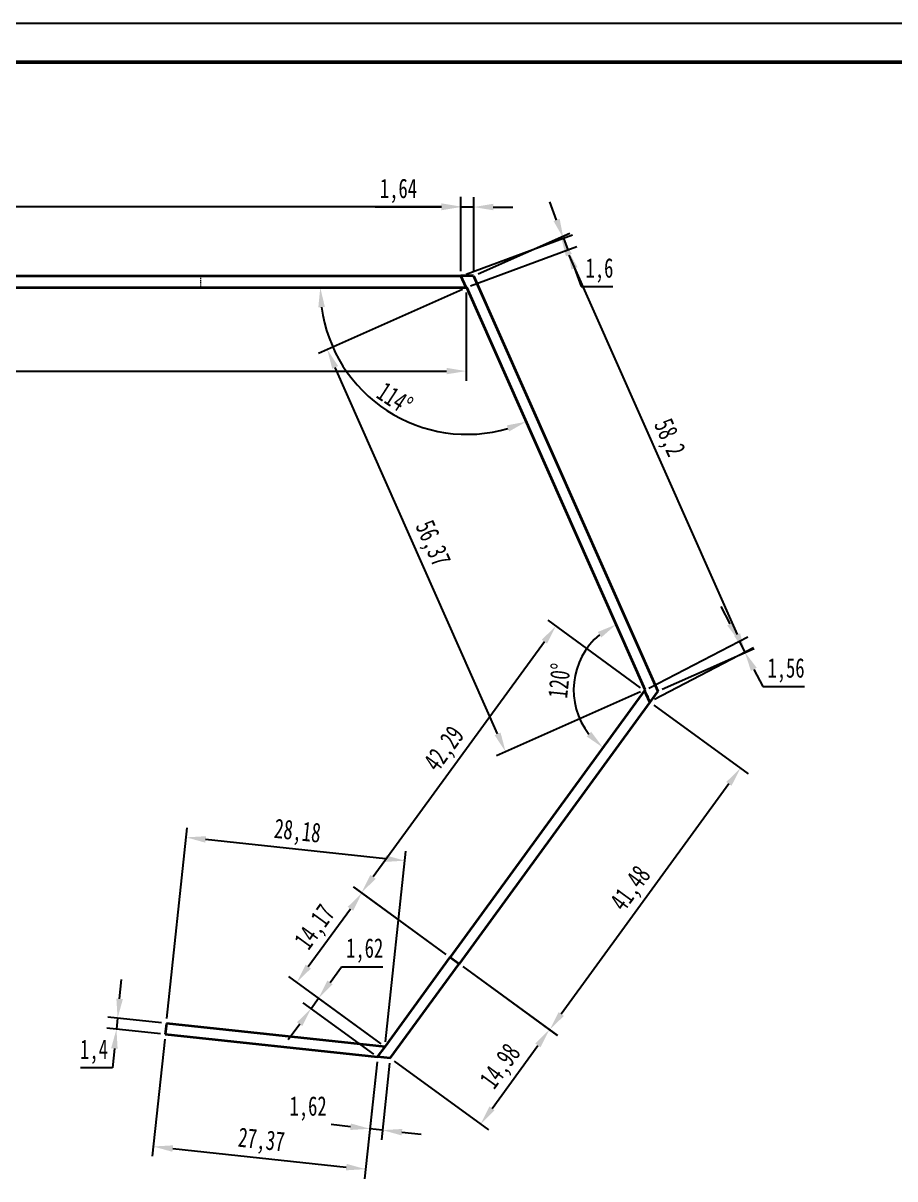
# Model space of a CAD drawing. Header units: millimetres. Extents: x 1050 to 2021, y 766 to 1186.
# Drawn here: x 1216.6 to 1328.4, y 914.5 to 1062.6 of the extents above; entities that cross this region are included whole.
import ezdxf

# ---------------------------------------------------------------- set-up
doc = ezdxf.new("R2010")
doc.units = ezdxf.units.MM
doc.header["$LTSCALE"] = 0.3
doc.linetypes.add('DASHED', pattern=[19.05, 12.7, -6.35])
doc.layers.add('尺寸线', color=3, linetype='Continuous', lineweight=25)
doc.layers.add('粗实线', color=7, linetype='Continuous', lineweight=50)
doc.styles.add('NUT Standard', font='simfang.ttf', dxfattribs={"width": 0.7, "height": 2.5})
doc.dimstyles.new('NUT Standard', dxfattribs={"dimtxt": 2.5, "dimasz": 2.5, "dimexe": 1.25, "dimexo": 0.625, "dimtad": 1, "dimtoh": 1, "dimtxsty": 'NUT Standard', "dimcen": 2.5, "dimadec": 0, "dimazin": 0, "dimtfac": 1, "dimtmove": 0, "dimatfit": 3, "dimfxl": 1, "dimarcsym": 0})

# ---------------------------------------------------------------- blocks, each defined once
blk = doc.blocks.new('*D13')
at = {"layer": 'Defpoints', "color": 0, "transparency": 16777216}
for p in [(1272.74, 1039.11), (1139.38, 1030.22), (1272.74, 1030.22)]:
    blk.add_point(p, dxfattribs=at)
at = {"layer": '尺寸线', "color": 0, "lineweight": -2, "transparency": 16777216}
for p, q in [((1139.38, 1030.85), (1139.38, 1040.36)), ((1272.74, 1030.85), (1272.74, 1040.36)), ((1141.88, 1039.11), (1270.24, 1039.11))]:
    blk.add_line(p, q, dxfattribs=at)
at = {"layer": '尺寸线', "color": 0, "transparency": 16777216}
for points in [[(1141.88, 1039.53), (1141.88, 1038.7), (1139.38, 1039.11)], [(1270.24, 1039.53), (1270.24, 1038.7), (1272.74, 1039.11)]]:
    blk.add_solid(points, dxfattribs=at)
at = {"layer": '尺寸线', "color": 0, "transparency": 16777216, "insert": (1206.06, 1041.18), "char_height": 2.5, "attachment_point": 5, "style": 'NUT Standard'}
blk.add_mtext('133,36', dxfattribs=at)
blk = doc.blocks.new('*D14')
at = {"layer": 'Defpoints', "color": 0, "transparency": 16777216}
for p in [(1139.38, 1028.72), (1273.4, 1028.72), (1273.4, 1018.03)]:
    blk.add_point(p, dxfattribs=at)
at = {"layer": '尺寸线', "color": 0, "lineweight": -2, "transparency": 16777216}
for p, q in [((1139.38, 1028.1), (1139.38, 1016.78)), ((1273.4, 1028.1), (1273.4, 1016.78)), ((1141.88, 1018.03), (1270.9, 1018.03))]:
    blk.add_line(p, q, dxfattribs=at)
at = {"layer": '尺寸线', "color": 0, "transparency": 16777216}
for points in [[(1141.88, 1018.45), (1141.88, 1017.62), (1139.38, 1018.03)], [(1270.9, 1018.45), (1270.9, 1017.62), (1273.4, 1018.03)]]:
    blk.add_solid(points, dxfattribs=at)
at = {"layer": '尺寸线', "color": 0, "transparency": 16777216, "insert": (1206.39, 1020.1), "char_height": 2.5, "attachment_point": 5, "style": 'NUT Standard'}
blk.add_mtext('134,02', dxfattribs=at)
blk = doc.blocks.new('*D15')
at = {"layer": 'Defpoints', "color": 0, "transparency": 16777216}
for p in [(1139.38, 1028.72), (1273.4, 1028.72), (1273.51, 1028.72), (1258.7, 1017.17), (1296.36, 977.19)]:
    blk.add_point(p, dxfattribs=at)
at = {"layer": '尺寸线', "color": 0, "lineweight": -2, "transparency": 16777216}
blk.add_arc((1273.51, 1028.72), 18.79, 187.6306, 286.2783, dxfattribs=at)
at = {"layer": '尺寸线', "color": 0, "transparency": 16777216}
for points in [[(1254.47, 1026.2), (1255.31, 1026.26), (1254.72, 1028.72)], [(1278.63, 1011.08), (1278.92, 1010.3), (1281.12, 1011.55)]]:
    blk.add_solid(points, dxfattribs=at)
at = {"layer": '尺寸线', "color": 0, "transparency": 16777216, "insert": (1264.29, 1014.55), "char_height": 2.5, "attachment_point": 5, "rotation": 326.9544, "style": 'NUT Standard'}
blk.add_mtext('114°', dxfattribs=at)
blk = doc.blocks.new('*D16')
at = {"layer": 'Defpoints', "color": 0, "transparency": 16777216}
for p in [(1272.74, 1039.05), (1272.74, 1030.22), (1274.38, 1030.22)]:
    blk.add_point(p, dxfattribs=at)
at = {"layer": '尺寸线', "color": 0, "lineweight": -2, "transparency": 16777216}
for p, q in [((1272.74, 1030.85), (1272.74, 1040.3)), ((1274.38, 1030.85), (1274.38, 1040.3)), ((1270.24, 1039.05), (1261.75, 1039.05)), ((1274.38, 1039.05), (1272.74, 1039.05)), ((1276.88, 1039.05), (1279.38, 1039.05))]:
    blk.add_line(p, q, dxfattribs=at)
at = {"layer": '尺寸线', "color": 0, "transparency": 16777216}
for points in [[(1270.24, 1039.47), (1270.24, 1038.64), (1272.74, 1039.05)], [(1276.88, 1039.47), (1276.88, 1038.64), (1274.38, 1039.05)]]:
    blk.add_solid(points, dxfattribs=at)
at = {"layer": '尺寸线', "color": 0, "transparency": 16777216, "insert": (1264.74, 1041.12), "char_height": 2.5, "attachment_point": 5, "style": 'NUT Standard'}
blk.add_mtext('1,64', dxfattribs=at)
blk = doc.blocks.new('*D17')
at = {"layer": 'Defpoints', "color": 0, "transparency": 16777216}
for p in [(1286.43, 1033.55), (1272.85, 1030.22), (1273.4, 1028.72)]:
    blk.add_point(p, dxfattribs=at)
at = {"layer": '尺寸线', "color": 0, "lineweight": -2, "transparency": 16777216}
for p, q in [((1285.01, 1037.39), (1284.14, 1039.74)), ((1273.43, 1030.44), (1287.05, 1035.48)), ((1273.99, 1028.94), (1287.6, 1033.98)), ((1285.88, 1035.05), (1286.43, 1033.55)), ((1287.3, 1031.21), (1288.17, 1028.86)), ((1288.17, 1028.86), (1292.21, 1028.86))]:
    blk.add_line(p, q, dxfattribs=at)
at = {"layer": '尺寸线', "color": 0, "transparency": 16777216}
for points in [[(1285.4, 1037.54), (1284.62, 1037.25), (1285.88, 1035.05)], [(1287.69, 1031.35), (1286.91, 1031.06), (1286.43, 1033.55)]]:
    blk.add_solid(points, dxfattribs=at)
at = {"layer": '尺寸线', "color": 0, "transparency": 16777216, "insert": (1290.5, 1030.93), "char_height": 2.5, "attachment_point": 5, "style": 'NUT Standard'}
blk.add_mtext('1,6', dxfattribs=at)
blk = doc.blocks.new('*D18')
at = {"layer": 'Defpoints', "color": 0, "transparency": 16777216}
for p in [(1273.51, 1028.72), (1255.62, 1020.79), (1296.36, 977.19)]:
    blk.add_point(p, dxfattribs=at)
at = {"layer": '尺寸线', "color": 0, "lineweight": -2, "transparency": 16777216}
for p, q in [((1272.94, 1028.47), (1254.48, 1020.29)), ((1277.45, 971.55), (1256.63, 1018.51)), ((1295.78, 976.94), (1277.32, 968.75))]:
    blk.add_line(p, q, dxfattribs=at)
at = {"layer": '尺寸线', "color": 0, "transparency": 16777216}
for points in [[(1257.01, 1018.68), (1256.25, 1018.34), (1255.62, 1020.79)], [(1277.83, 971.71), (1277.07, 971.38), (1278.47, 969.26)]]:
    blk.add_solid(points, dxfattribs=at)
at = {"layer": '尺寸线', "color": 0, "transparency": 16777216, "insert": (1268.93, 995.86), "char_height": 2.5, "attachment_point": 5, "rotation": 293.9088, "style": 'NUT Standard'}
blk.add_mtext('56,37', dxfattribs=at)
blk = doc.blocks.new('*D19')
at = {"layer": 'Defpoints', "color": 0, "transparency": 16777216}
for p in [(1274.38, 1030.22), (1309.16, 981.99), (1297.96, 977.02)]:
    blk.add_point(p, dxfattribs=at)
at = {"layer": '尺寸线', "color": 0, "lineweight": -2, "transparency": 16777216}
for p, q in [((1274.95, 1030.48), (1286.72, 1035.7)), ((1286.59, 1032.9), (1308.15, 984.27)), ((1298.53, 977.27), (1310.31, 982.49))]:
    blk.add_line(p, q, dxfattribs=at)
at = {"layer": '尺寸线', "color": 0, "transparency": 16777216}
for points in [[(1286.97, 1033.07), (1286.21, 1032.73), (1285.58, 1035.19)], [(1308.53, 984.44), (1307.77, 984.1), (1309.16, 981.99)]]:
    blk.add_solid(points, dxfattribs=at)
at = {"layer": '尺寸线', "color": 0, "transparency": 16777216, "insert": (1299.26, 1009.43), "char_height": 2.5, "attachment_point": 5, "rotation": 293.9088, "style": 'NUT Standard'}
blk.add_mtext('58,2', dxfattribs=at)
blk = doc.blocks.new('*D20')
at = {"layer": 'Defpoints', "color": 0, "transparency": 16777216}
for p in [(1309.12, 982.04), (1296.29, 977.1), (1297.01, 975.71)]:
    blk.add_point(p, dxfattribs=at)
at = {"layer": '尺寸线', "color": 0, "lineweight": -2, "transparency": 16777216}
for p, q in [((1307.24, 985.64), (1306.08, 987.86)), ((1296.84, 977.39), (1309.51, 984)), ((1308.4, 983.42), (1309.12, 982.04)), ((1297.56, 976), (1310.23, 982.62)), ((1310.28, 979.82), (1311.44, 977.61)), ((1311.44, 977.61), (1316.76, 977.61))]:
    blk.add_line(p, q, dxfattribs=at)
at = {"layer": '尺寸线', "color": 0, "transparency": 16777216}
for points in [[(1307.61, 985.83), (1306.87, 985.45), (1308.4, 983.42)], [(1310.65, 980.02), (1309.91, 979.63), (1309.12, 982.04)]]:
    blk.add_solid(points, dxfattribs=at)
at = {"layer": '尺寸线', "color": 0, "transparency": 16777216, "insert": (1314.41, 979.68), "char_height": 2.5, "attachment_point": 5, "style": 'NUT Standard'}
blk.add_mtext('1,56', dxfattribs=at)
blk = doc.blocks.new('*D21')
at = {"layer": 'Defpoints', "color": 0, "transparency": 16777216}
for p in [(1296.29, 977.1), (1260.01, 951.21), (1271.37, 942.92)]:
    blk.add_point(p, dxfattribs=at)
at = {"layer": '尺寸线', "color": 0, "lineweight": -2, "transparency": 16777216}
for p, q in [((1295.78, 977.47), (1283.91, 986.12)), ((1283.45, 983.36), (1261.48, 953.23)), ((1270.87, 943.29), (1259, 951.95))]:
    blk.add_line(p, q, dxfattribs=at)
at = {"layer": '尺寸线', "color": 0, "transparency": 16777216}
for points in [[(1283.11, 983.61), (1283.78, 983.12), (1284.92, 985.38)], [(1261.14, 953.47), (1261.82, 952.98), (1260.01, 951.21)]]:
    blk.add_solid(points, dxfattribs=at)
at = {"layer": '尺寸线', "color": 0, "transparency": 16777216, "insert": (1270.79, 969.51), "char_height": 2.5, "attachment_point": 5, "rotation": 53.9089, "style": 'NUT Standard'}
blk.add_mtext('42,29', dxfattribs=at)
blk = doc.blocks.new('*D22')
at = {"layer": 'Defpoints', "color": 0, "transparency": 16777216}
for p in [(1296.94, 975.62), (1272.51, 942.1), (1284.12, 933.63)]:
    blk.add_point(p, dxfattribs=at)
at = {"layer": '尺寸线', "color": 0, "lineweight": -2, "transparency": 16777216}
for p, q in [((1297.45, 975.25), (1309.57, 966.42)), ((1307.08, 965.13), (1285.59, 935.65)), ((1273.01, 941.73), (1285.13, 932.9))]:
    blk.add_line(p, q, dxfattribs=at)
at = {"layer": '尺寸线', "color": 0, "transparency": 16777216}
for points in [[(1306.75, 965.38), (1307.42, 964.89), (1308.56, 967.15)], [(1285.26, 935.9), (1285.93, 935.41), (1284.12, 933.63)]]:
    blk.add_solid(points, dxfattribs=at)
at = {"layer": '尺寸线', "color": 0, "transparency": 16777216, "insert": (1294.67, 951.61), "char_height": 2.5, "attachment_point": 5, "rotation": 53.9088, "style": 'NUT Standard'}
blk.add_mtext('41,48', dxfattribs=at)
blk = doc.blocks.new('*D23')
at = {"layer": 'Defpoints', "color": 0, "transparency": 16777216}
for p in [(1273.51, 1028.72), (1288.12, 981.22), (1296.29, 977.1), (1296.36, 977.19), (1271.37, 942.92)]:
    blk.add_point(p, dxfattribs=at)
at = {"layer": '尺寸线', "color": 0, "lineweight": -2, "transparency": 16777216}
blk.add_arc((1296.36, 977.19), 9.17, 129.5832, 218.2345, dxfattribs=at)
at = {"layer": '尺寸线', "color": 0, "transparency": 16777216}
for points in [[(1290.29, 984.61), (1290.73, 983.9), (1292.64, 985.57)], [(1289.44, 971.82), (1288.87, 971.22), (1290.96, 969.78)]]:
    blk.add_solid(points, dxfattribs=at)
at = {"layer": '尺寸线', "color": 0, "transparency": 16777216, "insert": (1285.36, 978.36), "char_height": 2.5, "attachment_point": 5, "rotation": 83.9088, "style": 'NUT Standard'}
blk.add_mtext('120°', dxfattribs=at)
blk = doc.blocks.new('*D24')
at = {"layer": 'Defpoints', "color": 0, "transparency": 16777216}
for p in [(1260.06, 951.17), (1271.37, 942.92), (1263.03, 931.47)]:
    blk.add_point(p, dxfattribs=at)
at = {"layer": '尺寸线', "color": 0, "lineweight": -2, "transparency": 16777216}
for p, q in [((1270.87, 943.29), (1259.05, 951.9)), ((1253.19, 941.74), (1258.59, 949.15)), ((1262.52, 931.84), (1250.7, 940.45))]:
    blk.add_line(p, q, dxfattribs=at)
at = {"layer": '尺寸线', "color": 0, "transparency": 16777216}
for points in [[(1258.25, 949.39), (1258.93, 948.9), (1260.06, 951.17)], [(1252.85, 941.98), (1253.52, 941.49), (1251.71, 939.72)]]:
    blk.add_solid(points, dxfattribs=at)
at = {"layer": '尺寸线', "color": 0, "transparency": 16777216, "insert": (1254.22, 946.66), "char_height": 2.5, "attachment_point": 5, "rotation": 53.9088, "style": 'NUT Standard'}
blk.add_mtext('14,17', dxfattribs=at)
blk = doc.blocks.new('*D25')
at = {"layer": 'Defpoints', "color": 0, "transparency": 16777216}
for p in [(1272.51, 942.1), (1284.09, 933.66), (1263.68, 929.99)]:
    blk.add_point(p, dxfattribs=at)
at = {"layer": '尺寸线', "color": 0, "lineweight": -2, "transparency": 16777216}
for p, q in [((1273.01, 941.73), (1285.1, 932.92)), ((1276.73, 923.57), (1282.61, 931.64)), ((1264.19, 929.62), (1276.27, 920.81))]:
    blk.add_line(p, q, dxfattribs=at)
at = {"layer": '尺寸线', "color": 0, "transparency": 16777216}
for points in [[(1282.28, 931.88), (1282.95, 931.39), (1284.09, 933.66)], [(1276.4, 923.82), (1277.07, 923.32), (1275.26, 921.55)]]:
    blk.add_solid(points, dxfattribs=at)
at = {"layer": '尺寸线', "color": 0, "transparency": 16777216, "insert": (1278, 928.82), "char_height": 2.5, "attachment_point": 5, "rotation": 53.9086, "style": 'NUT Standard'}
blk.add_mtext('14,98', dxfattribs=at)
blk = doc.blocks.new('*D26')
at = {"layer": 'Defpoints', "color": 0, "transparency": 16777216}
for p in [(1254.5, 937.68), (1263.03, 931.47), (1262.07, 930.16)]:
    blk.add_point(p, dxfattribs=at)
at = {"layer": '尺寸线', "color": 0, "lineweight": -2, "transparency": 16777216}
for p, q in [((1255.98, 939.7), (1257.45, 941.72)), ((1257.45, 941.72), (1262.74, 941.72)), ((1262.52, 931.84), (1253.49, 938.42)), ((1253.55, 936.37), (1254.5, 937.68)), ((1261.57, 930.53), (1252.54, 937.11)), ((1252.08, 934.35), (1250.61, 932.33))]:
    blk.add_line(p, q, dxfattribs=at)
at = {"layer": '尺寸线', "color": 0, "transparency": 16777216}
for points in [[(1255.64, 939.95), (1256.31, 939.46), (1254.5, 937.68)], [(1251.74, 934.6), (1252.42, 934.11), (1253.55, 936.37)]]:
    blk.add_solid(points, dxfattribs=at)
at = {"layer": '尺寸线', "color": 0, "transparency": 16777216, "insert": (1260.41, 943.79), "char_height": 2.5, "attachment_point": 5, "style": 'NUT Standard'}
blk.add_mtext('1,62', dxfattribs=at)
blk = doc.blocks.new('*D27')
at = {"layer": 'Defpoints', "color": 0, "transparency": 16777216}
for p in [(1262.07, 930.16), (1263.68, 929.99), (1261.09, 920.95)]:
    blk.add_point(p, dxfattribs=at)
at = {"layer": '尺寸线', "color": 0, "lineweight": -2, "transparency": 16777216}
for p, q in [((1262.01, 929.54), (1260.96, 919.71)), ((1263.61, 929.37), (1262.56, 919.53)), ((1258.6, 921.21), (1256.12, 921.48)), ((1262.7, 920.78), (1261.09, 920.95)), ((1265.18, 920.51), (1267.67, 920.25))]:
    blk.add_line(p, q, dxfattribs=at)
at = {"layer": '尺寸线', "color": 0, "transparency": 16777216}
for points in [[(1258.65, 921.63), (1258.56, 920.8), (1261.09, 920.95)], [(1265.23, 920.93), (1265.14, 920.1), (1262.7, 920.78)]]:
    blk.add_solid(points, dxfattribs=at)
at = {"layer": '尺寸线', "color": 0, "transparency": 16777216, "insert": (1253.16, 923.55), "char_height": 2.5, "attachment_point": 5, "style": 'NUT Standard'}
blk.add_mtext('1,62', dxfattribs=at)
blk = doc.blocks.new('*D28')
at = {"layer": 'Defpoints', "color": 0, "transparency": 16777216}
for p in [(1237.55, 958.29), (1235, 934.46), (1263.03, 931.47)]:
    blk.add_point(p, dxfattribs=at)
at = {"layer": '尺寸线', "color": 0, "lineweight": -2, "transparency": 16777216}
for p, q in [((1235.07, 935.08), (1237.68, 959.53)), ((1263.08, 955.56), (1240.03, 958.02)), ((1263.09, 932.09), (1265.7, 956.54))]:
    blk.add_line(p, q, dxfattribs=at)
at = {"layer": '尺寸线', "color": 0, "transparency": 16777216}
for points in [[(1240.08, 958.44), (1239.99, 957.61), (1237.55, 958.29)], [(1263.13, 955.98), (1263.04, 955.15), (1265.57, 955.3)]]:
    blk.add_solid(points, dxfattribs=at)
at = {"layer": '尺寸线', "color": 0, "transparency": 16777216, "insert": (1251.78, 958.85), "char_height": 2.5, "attachment_point": 5, "rotation": 353.9088, "style": 'NUT Standard'}
blk.add_mtext('28,18', dxfattribs=at)
blk = doc.blocks.new('*D29')
at = {"layer": 'Defpoints', "color": 0, "transparency": 16777216}
for p in [(1234.86, 933.07), (1262.07, 930.16), (1260.54, 915.78)]:
    blk.add_point(p, dxfattribs=at)
at = {"layer": '尺寸线', "color": 0, "lineweight": -2, "transparency": 16777216}
for p, q in [((1234.79, 932.45), (1233.19, 917.44)), ((1262.01, 929.54), (1260.4, 914.53)), ((1235.81, 918.41), (1258.05, 916.04))]:
    blk.add_line(p, q, dxfattribs=at)
at = {"layer": '尺寸线', "color": 0, "transparency": 16777216}
for points in [[(1235.85, 918.83), (1235.77, 918), (1233.32, 918.68)], [(1258.1, 916.45), (1258.01, 915.63), (1260.54, 915.78)]]:
    blk.add_solid(points, dxfattribs=at)
at = {"layer": '尺寸线', "color": 0, "transparency": 16777216, "insert": (1247.15, 919.28), "char_height": 2.5, "attachment_point": 5, "rotation": 353.9088, "style": 'NUT Standard'}
blk.add_mtext('27,37', dxfattribs=at)
blk = doc.blocks.new('*D30')
at = {"layer": 'Defpoints', "color": 0, "transparency": 16777216}
for p in [(1235, 934.46), (1228.6, 933.72), (1234.86, 933.07)]:
    blk.add_point(p, dxfattribs=at)
at = {"layer": '尺寸线', "color": 0, "lineweight": -2, "transparency": 16777216}
for p, q in [((1229, 937.6), (1229.26, 940.09)), ((1234.38, 934.53), (1227.5, 935.24)), ((1228.74, 935.11), (1228.6, 933.72)), ((1234.24, 933.13), (1227.36, 933.85)), ((1228.34, 931.24), (1228.08, 928.75)), ((1228.08, 928.75), (1223.99, 928.75))]:
    blk.add_line(p, q, dxfattribs=at)
at = {"layer": '尺寸线', "color": 0, "transparency": 16777216}
for points in [[(1228.59, 937.64), (1229.42, 937.56), (1228.74, 935.11)], [(1227.92, 931.28), (1228.75, 931.19), (1228.6, 933.72)]]:
    blk.add_solid(points, dxfattribs=at)
at = {"layer": '尺寸线', "color": 0, "transparency": 16777216, "insert": (1225.72, 930.82), "char_height": 2.5, "attachment_point": 5, "style": 'NUT Standard'}
blk.add_mtext('1,4', dxfattribs=at)

msp = doc.modelspace()

# ---------------------------------------------------------------- linework, layer by layer
msp.add_line((1050.042, 1062.619), (1470.042, 1062.619))
at = {"color": 7, "lineweight": 35}
for p, q in [((1139.376, 1030.223), (1272.736, 1030.223)), ((1273.401, 1028.723), (1272.736, 1030.223)), ((1274.376, 1030.223), (1272.736, 1030.223)), ((1274.376, 1030.223), (1297.963, 977.02)), ((1139.376, 1028.723), (1273.401, 1028.723)), ((1273.51, 1028.723), (1273.401, 1028.723)), ((1296.355, 977.191), (1273.51, 1028.723)), ((1296.287, 977.098), (1271.374, 942.923)), ((1296.355, 977.191), (1296.287, 977.098)), ((1296.942, 975.62), (1296.287, 977.098)), ((1297.963, 977.02), (1296.942, 975.62)), ((1296.942, 975.62), (1272.505, 942.098)), ((1263.025, 931.47), (1271.374, 942.923)), ((1263.68, 929.992), (1272.505, 942.098)), ((1271.374, 942.923), (1272.505, 942.098)), ((1235.005, 934.46), (1234.859, 933.068)), ((1263.025, 931.47), (1235.004, 934.46)), ((1234.859, 933.068), (1262.073, 930.164)), ((1262.073, 930.164), (1263.025, 931.47)), ((1263.68, 929.992), (1262.073, 930.164))]:
    msp.add_line(p, q, dxfattribs=at)
at = {"color": 7, "linetype": 'DASHED', "lineweight": 13, "ltscale": 0.0375}
msp.add_line((1239.376, 1030.223), (1239.376, 1028.723), dxfattribs=at)
at = {"color": 7, "linetype": 'DASHED', "lineweight": 13, "ltscale": 0.015516}
msp.add_line((1273.097, 1029.656), (1272.845, 1030.223), dxfattribs=at)
at = {"color": 7, "linetype": 'DASHED', "lineweight": 13, "ltscale": 0.025504}
msp.add_line((1273.51, 1028.723), (1273.097, 1029.656), dxfattribs=at)
at = {"color": 7, "linetype": 'DASHED', "lineweight": 13, "ltscale": 0.020207}
for q in [(1296.355, 977.191), (1297.01, 975.714)]:
    msp.add_line((1296.683, 976.452), q, dxfattribs=at)
at = {"layer": '粗实线'}
msp.add_line((1075.042, 1057.619), (1465.042, 1057.619), dxfattribs=at)

# ---------------------------------------------------------------- dimensions: what is measured, and where the dimension line sits
at = {"layer": '尺寸线'}
for base, p1, p2, picture, middle in [((1272.736, 1039.114), (1139.376, 1030.223), (1272.736, 1030.223), '*D13', (1206.056, 1041.182)), ((1272.736, 1039.055), (1274.376, 1030.223), (1272.736, 1030.223), '*D16', (1264.741, 1041.123)), ((1273.4006, 1018.0349), (1139.3764, 1028.723), (1273.4006, 1028.723), '*D14', (1206.3885, 1020.1028))]:
    dim = msp.add_linear_dim(base=base, p1=p1, p2=p2, dimstyle='NUT Standard', dxfattribs=at)
    dim.commit()
    dim.dimension.update_dxf_attribs({"geometry": picture, "text_midpoint": middle})
for p1, p2, distance, picture, middle in [((1272.845, 1030.223), (1273.401, 1028.723), 13.897, '*D17', (1290.504, 1030.929)), ((1274.376, 1030.223), (1297.963, 977.02), 12.253, '*D19', (1299.261, 1009.425)), ((1296.355, 977.191), (1273.51, 1028.723), 19.569, '*D18', (1268.934, 995.864)), ((1296.287, 977.098), (1297.01, 975.714), 13.663, '*D20', (1314.41, 979.675)), ((1296.287, 977.098), (1271.374, 942.923), -14.067, '*D21', (1270.792, 969.515)), ((1296.942, 975.62), (1272.505, 942.098), 14.372, '*D22', (1294.667, 951.611)), ((1263.025, 931.47), (1235.004, 934.46), -23.964, '*D28', (1251.777, 958.85)), ((1263.025, 931.47), (1271.374, 942.923), 13.997, '*D24', (1254.218, 946.66)), ((1262.073, 930.164), (1263.025, 931.47), 10.544, '*D26', (1260.41, 943.79)), ((1263.68, 929.992), (1272.505, 942.098), -14.332, '*D25', (1278.003, 928.821)), ((1235.005, 934.46), (1234.859, 933.068), -6.295, '*D30', (1225.724, 930.816)), ((1234.859, 933.068), (1262.073, 930.164), -14.47, '*D29', (1247.15, 919.284)), ((1263.68, 929.992), (1262.073, 930.164), 9.267, '*D27', (1253.158, 923.548))]:
    dim = msp.add_aligned_dim(p1=p1, p2=p2, distance=distance, dimstyle='NUT Standard', dxfattribs=at)
    dim.commit()
    dim.dimension.update_dxf_attribs({"geometry": picture, "text_midpoint": middle})
for base, line1, line2, picture, middle in [((1258.701, 1017.165), ((1296.355, 977.191), (1273.51, 1028.723)), ((1139.376, 1028.723), (1273.401, 1028.723)), '*D15', (1264.288, 1014.548)), ((1288.122, 981.223), ((1296.287, 977.098), (1271.374, 942.923)), ((1296.355, 977.191), (1273.51, 1028.723)), '*D23', (1285.361, 978.365))]:
    dim = msp.add_angular_dim_2l(base=base, line1=line1, line2=line2, dimstyle='NUT Standard', dxfattribs=at)
    dim.commit()
    dim.dimension.update_dxf_attribs({"geometry": picture, "text_midpoint": middle})

doc.saveas('drawing.dxf')
